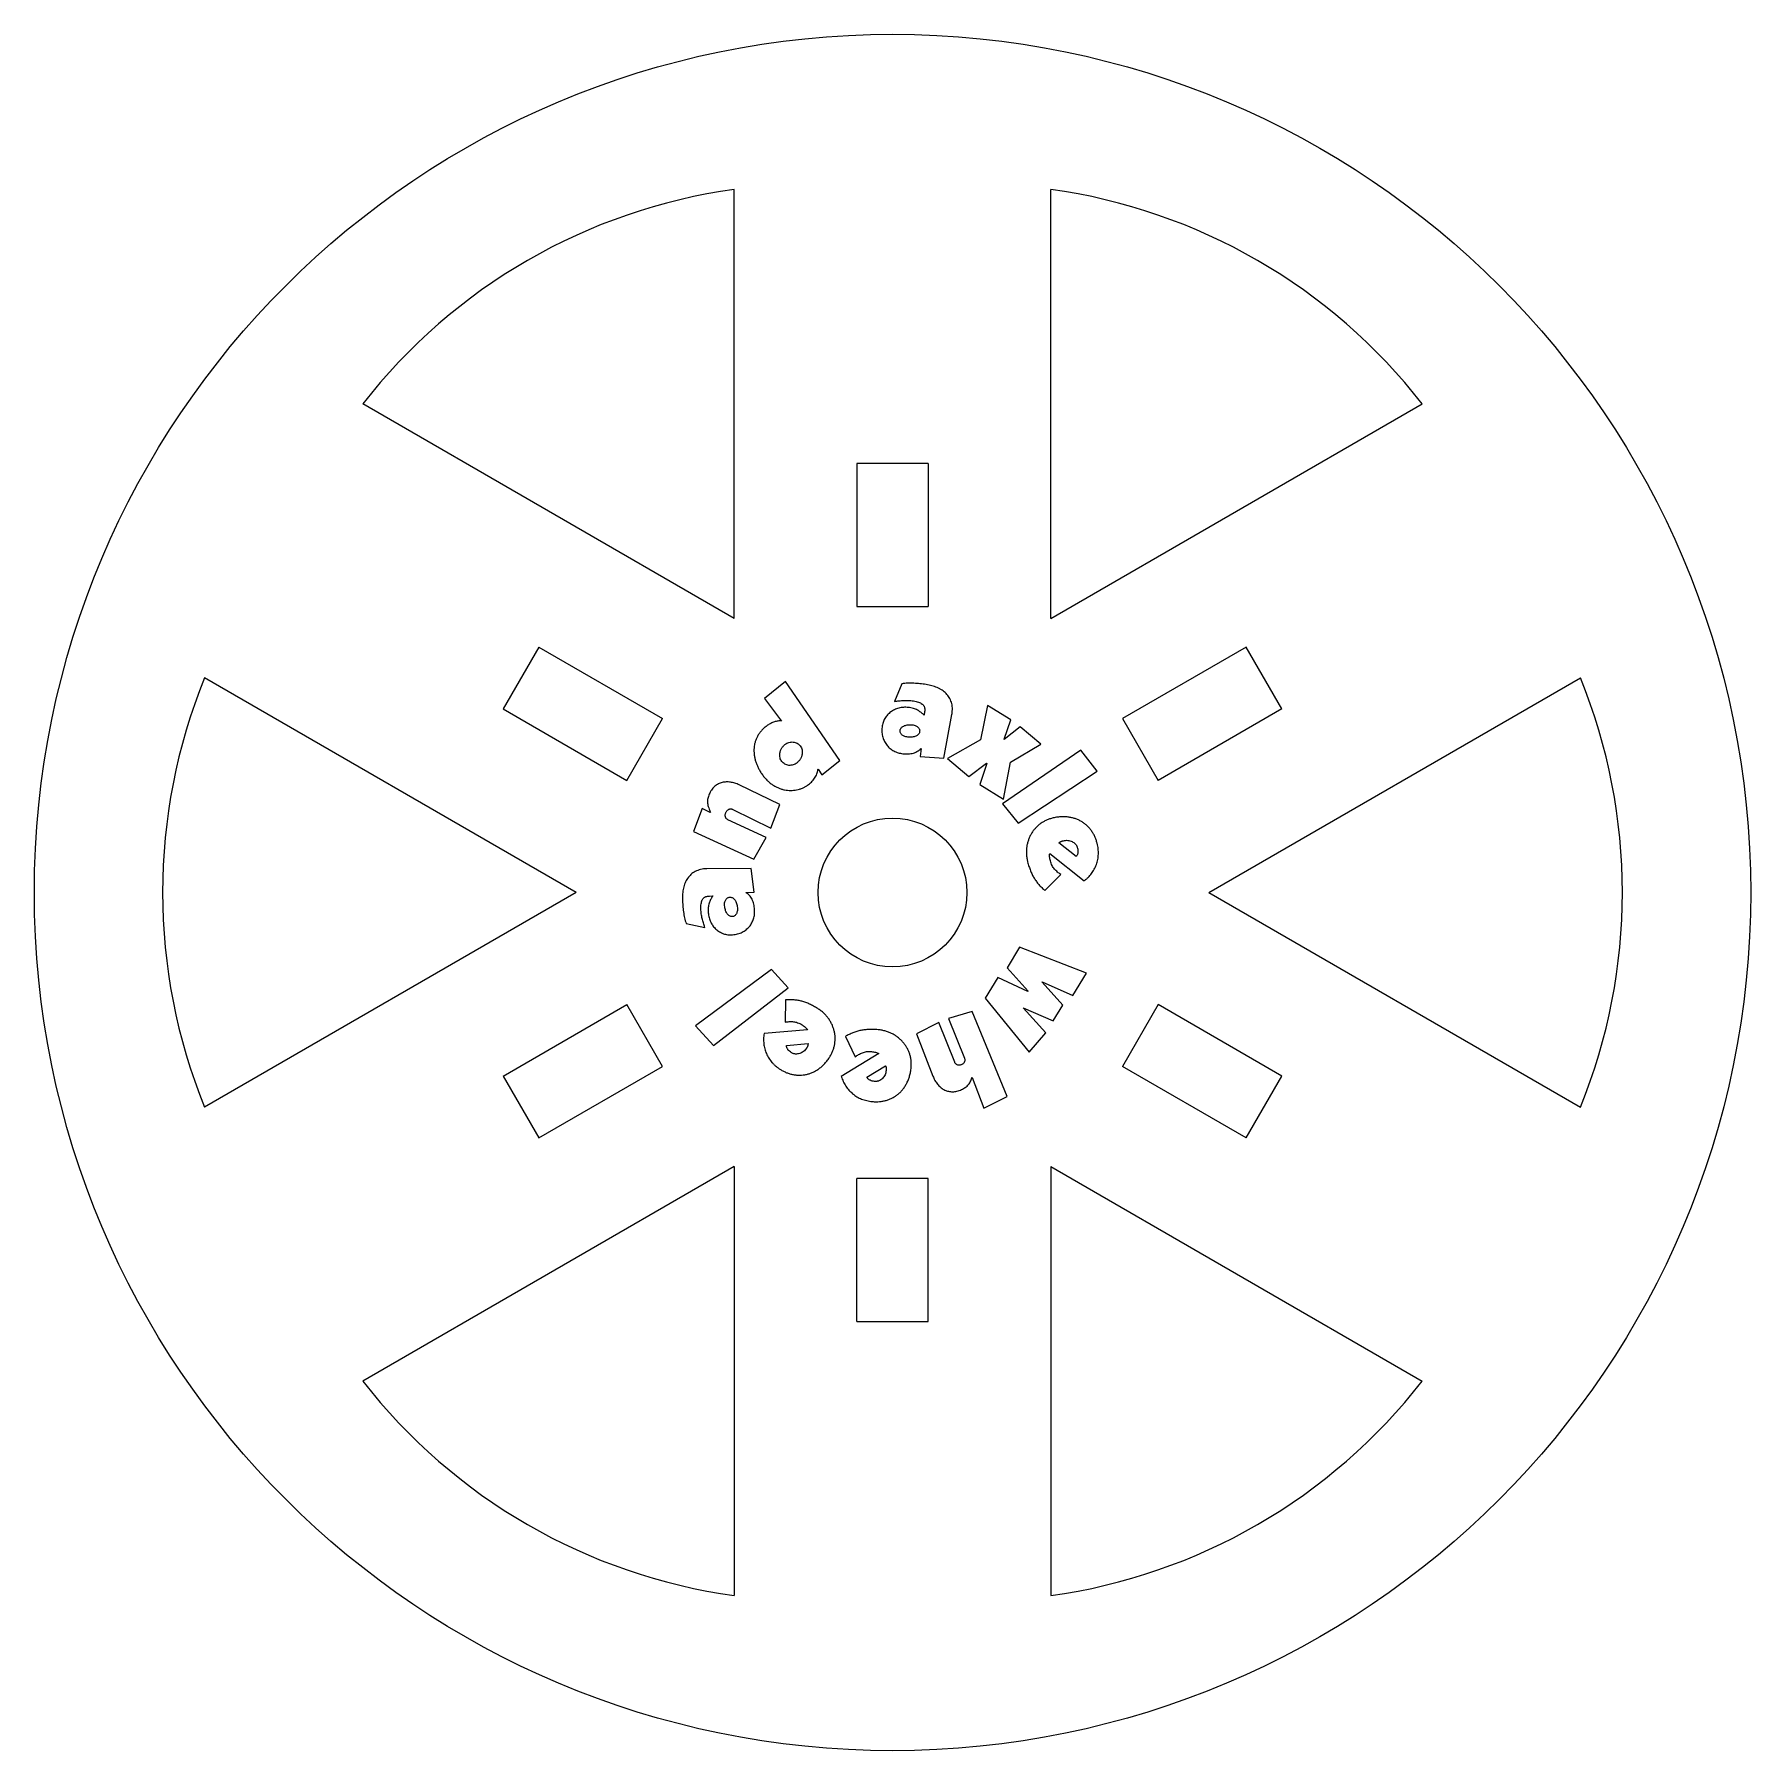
# Model space of a CAD drawing. Header units: inches. Extents: x 0.29 to 3.29, y 5.25 to 8.25.
import ezdxf

# ---------------------------------------------------------------- set-up
doc = ezdxf.new("R2010")
doc.units = ezdxf.units.IN
doc.header["$MEASUREMENT"] = 0

msp = doc.modelspace()

# ---------------------------------------------------------------- linework, layer by layer
at = {"color": 7, "linetype": 'Continuous', "lineweight": 15}
for p, q in [((1.5149, 7.2282), (1.5149, 7.9782)), ((2.0679, 7.2282), (2.0679, 7.9782)), ((1.5149, 7.2282), (0.8654, 7.6032)), ((2.0679, 7.2282), (2.7174, 7.6032)), ((1.8539, 7.4993), (1.7289, 7.4993)), ((1.7289, 7.4993), (1.7289, 7.2493)), ((1.8539, 7.4993), (1.8539, 7.2493)), ((1.7289, 7.2493), (1.8539, 7.2493)), ((1.1731, 7.1784), (1.1106, 7.0702)), ((1.1731, 7.1784), (1.3896, 7.0534)), ((2.4096, 7.1784), (2.1931, 7.0534)), ((2.4721, 7.0702), (2.4096, 7.1784)), ((1.2384, 6.7493), (0.5889, 7.1243)), ((1.6046, 7.1182), (1.5679, 7.0882)), ((1.6994, 6.9803), (1.6046, 7.1182)), ((1.8077, 7.1142), (1.7947, 7.0832)), ((2.3444, 6.7493), (2.9939, 7.1243)), ((1.5679, 7.0882), (1.5973, 7.049)), ((1.1106, 7.0702), (1.3271, 6.9452)), ((1.3271, 6.9452), (1.3896, 7.0534)), ((1.8474, 7.0654), (1.8465, 7.0593)), ((1.8809, 6.9842), (1.8952, 7.0606)), ((1.9575, 7.0762), (1.9449, 7.0159)), ((1.998, 7.0513), (1.9575, 7.0762)), ((1.9865, 7.0171), (1.998, 7.0513)), ((2.1931, 7.0534), (2.2556, 6.9452)), ((2.4721, 7.0702), (2.2556, 6.9452)), ((2.0146, 7.0391), (1.9868, 7.0169)), ((2.0506, 7.0083), (2.0146, 7.0391)), ((1.8417, 7.001), (1.8396, 6.9872)), ((1.8413, 7.0011), (1.8417, 7.001)), ((1.9449, 7.0159), (1.8877, 6.9835)), ((2.1203, 6.998), (1.9836, 6.9044)), ((1.9868, 7.0169), (1.9865, 7.0171)), ((1.9978, 6.9773), (2.0506, 7.0083)), ((2.1493, 6.9615), (2.1203, 6.998)), ((1.6608, 6.9645), (1.6612, 6.9648)), ((1.6612, 6.9648), (1.6679, 6.9551)), ((1.6679, 6.9551), (1.6994, 6.9803)), ((1.8396, 6.9872), (1.8809, 6.9842)), ((1.8877, 6.9835), (1.9246, 6.9523)), ((1.9246, 6.9523), (1.9559, 6.9752)), ((1.9563, 6.975), (1.9439, 6.9383)), ((1.9559, 6.9752), (1.9563, 6.975)), ((1.9855, 6.9122), (1.9978, 6.9773)), ((2.0108, 6.8706), (2.1493, 6.9615)), ((1.5947, 6.9031), (1.5235, 6.9373)), ((1.9439, 6.9383), (1.9855, 6.9122)), ((1.5789, 6.8617), (1.5947, 6.9031)), ((1.9836, 6.9044), (2.0108, 6.8706)), ((1.4588, 6.896), (1.4435, 6.8562)), ((1.4729, 6.8892), (1.4588, 6.896)), ((1.4733, 6.8899), (1.4729, 6.8892)), ((1.5705, 6.8452), (1.5037, 6.8764)), ((1.5122, 6.8945), (1.5789, 6.8617)), ((1.4435, 6.8562), (1.5489, 6.8073)), ((1.5489, 6.8073), (1.5705, 6.8452)), ((2.0662, 6.8176), (2.1262, 6.7695)), ((2.1124, 6.812), (2.0823, 6.8359)), ((1.5446, 6.791), (1.4671, 6.7908)), ((1.5494, 6.7499), (1.5446, 6.791)), ((2.0579, 6.7528), (2.0854, 6.7807)), ((1.2384, 6.7493), (0.5889, 6.3743)), ((1.4713, 6.7431), (1.4774, 6.7433)), ((1.5355, 6.7494), (1.5494, 6.7499)), ((1.5355, 6.749), (1.5355, 6.7494)), ((2.3444, 6.7493), (2.9939, 6.3743)), ((1.4307, 6.6951), (1.4636, 6.6882)), ((2.0135, 6.6535), (1.9919, 6.6177)), ((2.1302, 6.6083), (2.0135, 6.6535)), ((1.5798, 6.6148), (1.4473, 6.5163)), ((1.6088, 6.5828), (1.5798, 6.6148)), ((1.9755, 6.6006), (1.9534, 6.5646)), ((2.0282, 6.5765), (1.9755, 6.6006)), ((1.9919, 6.6177), (2.0284, 6.5769)), ((2.1064, 6.5692), (2.1302, 6.6083)), ((1.4784, 6.4817), (1.6088, 6.5828)), ((2.0284, 6.5769), (2.0282, 6.5765)), ((2.0529, 6.5926), (2.0532, 6.5929)), ((2.0889, 6.5523), (2.0529, 6.5926)), ((2.0532, 6.5929), (2.1064, 6.5692)), ((1.1106, 6.4284), (1.3271, 6.5534)), ((1.3896, 6.4452), (1.3271, 6.5534)), ((1.6046, 6.5617), (1.604, 6.5229)), ((1.9305, 6.5415), (1.8893, 6.5289)), ((1.9919, 6.3925), (1.9305, 6.5415)), ((1.9534, 6.5646), (2.0302, 6.4702)), ((2.0196, 6.5476), (2.0198, 6.5479)), ((2.0592, 6.504), (2.0196, 6.5476)), ((2.0198, 6.5479), (2.0721, 6.5249)), ((2.0721, 6.5249), (2.0889, 6.5523)), ((2.2556, 6.5534), (2.1931, 6.4452)), ((2.4721, 6.4284), (2.2556, 6.5534)), ((1.4473, 6.5163), (1.4784, 6.4817)), ((1.8723, 6.5218), (1.8336, 6.5023)), ((1.9001, 6.4526), (1.8723, 6.5218)), ((1.8893, 6.5289), (1.917, 6.4598)), ((1.643, 6.5094), (1.5669, 6.503)), ((1.6059, 6.4819), (1.6439, 6.4852)), ((1.709, 6.4976), (1.7261, 6.4623)), ((1.8336, 6.5023), (1.862, 6.4285)), ((2.0302, 6.4702), (2.0592, 6.504)), ((1.7674, 6.468), (1.7018, 6.4276)), ((1.1106, 6.4284), (1.1731, 6.3202)), ((1.1731, 6.3202), (1.3896, 6.4452)), ((1.7466, 6.4263), (1.7792, 6.4466)), ((1.9303, 6.4257), (1.9307, 6.4259)), ((1.9307, 6.4259), (1.9508, 6.3721)), ((2.4096, 6.3202), (2.1931, 6.4452)), ((2.4096, 6.3202), (2.4721, 6.4284)), ((1.9508, 6.3721), (1.9919, 6.3925)), ((1.5149, 6.2704), (0.8654, 5.8954)), ((1.5149, 6.2704), (1.5149, 5.5204)), ((2.0679, 6.2704), (2.7174, 5.8954)), ((2.0679, 6.2704), (2.0679, 5.5204)), ((1.7289, 5.9993), (1.7289, 6.2493)), ((1.8539, 6.2493), (1.7289, 6.2493)), ((1.8539, 5.9993), (1.8539, 6.2493)), ((1.7289, 5.9993), (1.8539, 5.9993))]:
    msp.add_line(p, q, dxfattribs=at)
for radius in [1.5, 0.13]:
    msp.add_circle((1.7914, 6.7493), radius, dxfattribs=at)
for centre, start, end in [((1.6515, 6.9916), 97.8829, 142.1171), ((1.9313, 6.9916), 37.8829, 82.1171), ((1.5116, 6.7493), 157.8829, 202.1171), ((2.0712, 6.7493), 337.8829, 22.1171), ((1.6515, 6.507), 217.8829, 262.1171), ((1.9313, 6.507), 277.8829, 322.1171)]:
    msp.add_arc(centre, 0.996, start, end, dxfattribs=at)
for points, knots in [([(1.8503, 7.1128), (1.8466, 7.1133), (1.8395, 7.1143), (1.8304, 7.115), (1.8233, 7.1152), (1.818, 7.1151), (1.8128, 7.1148), (1.8094, 7.1144), (1.8077, 7.1142)], [0, 0, 0, 0, 0.256753, 0.510003, 0.634223, 0.757708, 0.879343, 1, 1, 1, 1]), ([(1.8952, 7.0606), (1.8955, 7.0625), (1.896, 7.0663), (1.8961, 7.0718), (1.8956, 7.077), (1.8944, 7.0817), (1.8927, 7.0861), (1.8906, 7.0901), (1.888, 7.0938), (1.885, 7.0972), (1.8817, 7.1002), (1.8779, 7.1029), (1.8738, 7.1054), (1.8694, 7.1074), (1.8648, 7.1091), (1.86, 7.1107), (1.8552, 7.1119), (1.8519, 7.1125), (1.8503, 7.1128)], [0, 0, 0, 0, 0.075661, 0.145807, 0.211372, 0.27307, 0.33249, 0.390495, 0.448017, 0.505224, 0.563191, 0.622115, 0.682453, 0.744865, 0.808585, 0.87189, 0.935978, 1, 1, 1, 1]), ([(1.7947, 7.0832), (1.7975, 7.0836), (1.8029, 7.0843), (1.8097, 7.0849), (1.8151, 7.0852), (1.8193, 7.0851), (1.8236, 7.0848), (1.8265, 7.0844), (1.8279, 7.0842)], [0, 0, 0, 0, 0.247934, 0.49049, 0.612263, 0.737485, 0.866616, 1, 1, 1, 1]), ([(1.8279, 7.0842), (1.8295, 7.0839), (1.8324, 7.0834), (1.8365, 7.0822), (1.8401, 7.0807), (1.8428, 7.0791), (1.8446, 7.0777), (1.8457, 7.0764), (1.8465, 7.0749), (1.8472, 7.0733), (1.8476, 7.0716), (1.8478, 7.0696), (1.8478, 7.0675), (1.8476, 7.0661), (1.8474, 7.0654)], [0, 0, 0, 0, 0.150199, 0.286993, 0.412136, 0.526371, 0.580997, 0.63356, 0.686848, 0.741018, 0.798637, 0.860758, 0.92728, 1, 1, 1, 1]), ([(1.8213, 7.0724), (1.8198, 7.0726), (1.8169, 7.073), (1.8126, 7.073), (1.8084, 7.0728), (1.8043, 7.0721), (1.8004, 7.071), (1.7966, 7.0697), (1.7931, 7.068), (1.7898, 7.066), (1.7868, 7.0637), (1.7839, 7.0612), (1.7814, 7.0583), (1.779, 7.0552), (1.777, 7.0518), (1.7755, 7.0482), (1.7742, 7.0444), (1.7737, 7.0417), (1.7734, 7.0404)], [0, 0, 0, 0, 0.069301, 0.136321, 0.202103, 0.266754, 0.32986, 0.391688, 0.452246, 0.512556, 0.571983, 0.6312, 0.69076, 0.751205, 0.811912, 0.873143, 0.935835, 1, 1, 1, 1]), ([(1.8465, 7.0593), (1.8458, 7.06), (1.8444, 7.0614), (1.842, 7.0634), (1.8394, 7.0653), (1.8366, 7.0673), (1.8334, 7.069), (1.8297, 7.0705), (1.8257, 7.0716), (1.8228, 7.0721), (1.8213, 7.0724)], [0, 0, 0, 0, 0.101377, 0.207455, 0.320101, 0.438255, 0.563793, 0.697479, 0.843349, 1, 1, 1, 1]), ([(1.5731, 7.0415), (1.5713, 7.0401), (1.5678, 7.0376), (1.5632, 7.0332), (1.5593, 7.0286), (1.556, 7.0236), (1.5534, 7.0184), (1.5514, 7.0131), (1.55, 7.0077), (1.5492, 7.0021), (1.5491, 6.9964), (1.5495, 6.9906), (1.5504, 6.9848), (1.5519, 6.979), (1.5539, 6.9732), (1.5564, 6.9676), (1.5594, 6.962), (1.5618, 6.9584), (1.563, 6.9566)], [0, 0, 0, 0, 0.068949, 0.134498, 0.197621, 0.259391, 0.319621, 0.37837, 0.43703, 0.495655, 0.554682, 0.614433, 0.675118, 0.737899, 0.801982, 0.866559, 0.932481, 1, 1, 1, 1]), ([(1.5973, 7.049), (1.5963, 7.0491), (1.5942, 7.0493), (1.5911, 7.0491), (1.5879, 7.0485), (1.5848, 7.0476), (1.5818, 7.0463), (1.5788, 7.0449), (1.5759, 7.0433), (1.574, 7.0421), (1.5731, 7.0415)], [0, 0, 0, 0, 0.120074, 0.240207, 0.362093, 0.487148, 0.614842, 0.741056, 0.87042, 1, 1, 1, 1]), ([(1.7734, 7.0404), (1.7732, 7.0388), (1.7728, 7.0358), (1.7728, 7.0312), (1.7731, 7.0268), (1.7739, 7.0226), (1.7751, 7.0186), (1.7766, 7.0148), (1.7784, 7.0113), (1.7806, 7.008), (1.783, 7.005), (1.7858, 7.0022), (1.7888, 6.9997), (1.7921, 6.9976), (1.7956, 6.9957), (1.7993, 6.9942), (1.8031, 6.993), (1.8058, 6.9925), (1.8071, 6.9922)], [0, 0, 0, 0, 0.071855, 0.140995, 0.207638, 0.272951, 0.336573, 0.398413, 0.458837, 0.51862, 0.578041, 0.63683, 0.695901, 0.756181, 0.816623, 0.877207, 0.938234, 1, 1, 1, 1]), ([(1.8046, 7.0317), (1.8046, 7.0325), (1.8048, 7.034), (1.8058, 7.0362), (1.8075, 7.0381), (1.8097, 7.0397), (1.8124, 7.041), (1.8153, 7.0419), (1.8185, 7.0425), (1.8207, 7.0425), (1.8218, 7.0426)], [0, 0, 0, 0, 0.10302, 0.205325, 0.313152, 0.436102, 0.569122, 0.705406, 0.847767, 1, 1, 1, 1]), ([(1.822, 7.0207), (1.8207, 7.0208), (1.8182, 7.0208), (1.8148, 7.0214), (1.8118, 7.0223), (1.8092, 7.0237), (1.8072, 7.0253), (1.8057, 7.0273), (1.8048, 7.0294), (1.8046, 7.031), (1.8046, 7.0317)], [0, 0, 0, 0, 0.168852, 0.319025, 0.456491, 0.581891, 0.696187, 0.80077, 0.899079, 1, 1, 1, 1]), ([(1.8218, 7.0426), (1.8232, 7.0426), (1.8257, 7.0425), (1.8293, 7.0419), (1.8323, 7.0409), (1.8347, 7.0393), (1.8365, 7.0376), (1.8379, 7.0357), (1.8387, 7.0338), (1.8388, 7.0324), (1.8389, 7.0318)], [0, 0, 0, 0, 0.182972, 0.34304, 0.48258, 0.607138, 0.719552, 0.82026, 0.911765, 1, 1, 1, 1]), ([(1.8389, 7.0318), (1.8388, 7.031), (1.8387, 7.0295), (1.8379, 7.0274), (1.8365, 7.0255), (1.8345, 7.0238), (1.832, 7.0224), (1.829, 7.0214), (1.8257, 7.0208), (1.8232, 7.0207), (1.822, 7.0207)], [0, 0, 0, 0, 0.098226, 0.196007, 0.298951, 0.414903, 0.541435, 0.677899, 0.829577, 1, 1, 1, 1]), ([(1.6018, 6.9745), (1.6009, 6.9753), (1.599, 6.9768), (1.5968, 6.9797), (1.5952, 6.9831), (1.5942, 6.9868), (1.5941, 6.9907), (1.5946, 6.9941), (1.5953, 6.9968), (1.5962, 6.9988), (1.5972, 7.0009), (1.5981, 7.0022), (1.5986, 7.0029)], [0, 0, 0, 0, 0.111192, 0.22715, 0.345323, 0.462618, 0.585013, 0.713093, 0.780812, 0.85069, 0.923352, 1, 1, 1, 1]), ([(1.5986, 7.0029), (1.5991, 7.0035), (1.6, 7.0047), (1.6016, 7.0064), (1.6032, 7.0079), (1.6055, 7.0095), (1.6085, 7.011), (1.6122, 7.0121), (1.616, 7.0125), (1.6197, 7.0121), (1.6232, 7.0111), (1.6252, 7.0099), (1.6262, 7.0093)], [0, 0, 0, 0, 0.0754477, 0.1476885, 0.2173217, 0.2844657, 0.4138322, 0.5370644, 0.6568063, 0.7737277, 0.8891722, 1, 1, 1, 1]), ([(1.6262, 7.0093), (1.6272, 7.0085), (1.6291, 7.007), (1.6313, 7.004), (1.6329, 7.0007), (1.6337, 6.997), (1.6339, 6.9931), (1.6333, 6.9898), (1.6326, 6.9871), (1.6318, 6.9852), (1.6307, 6.9831), (1.6299, 6.9819), (1.6294, 6.9812)], [0, 0, 0, 0, 0.116884, 0.233311, 0.349177, 0.468215, 0.590761, 0.718383, 0.78489, 0.853291, 0.924496, 1, 1, 1, 1]), ([(1.8071, 6.9922), (1.8087, 6.992), (1.8119, 6.9916), (1.8166, 6.9915), (1.8212, 6.9917), (1.8257, 6.9924), (1.8301, 6.9935), (1.8341, 6.9954), (1.838, 6.9979), (1.8402, 7), (1.8413, 7.0011)], [0, 0, 0, 0, 0.132165, 0.260284, 0.385328, 0.509021, 0.630163, 0.751272, 0.872788, 1, 1, 1, 1]), ([(1.6294, 6.9812), (1.6289, 6.9806), (1.628, 6.9793), (1.6264, 6.9776), (1.6247, 6.9761), (1.6225, 6.9744), (1.6195, 6.9728), (1.6158, 6.9717), (1.612, 6.9714), (1.6084, 6.9716), (1.6049, 6.9727), (1.6028, 6.9739), (1.6018, 6.9745)], [0, 0, 0, 0, 0.07756, 0.150627, 0.221104, 0.288883, 0.417, 0.539648, 0.657533, 0.772447, 0.885294, 1, 1, 1, 1]), ([(1.6428, 6.9367), (1.644, 6.9376), (1.6463, 6.9393), (1.6496, 6.9422), (1.6525, 6.9454), (1.6553, 6.9489), (1.6576, 6.9526), (1.6594, 6.9564), (1.6605, 6.9604), (1.6607, 6.9631), (1.6608, 6.9645)], [0, 0, 0, 0, 0.126035, 0.253494, 0.3809, 0.510952, 0.638951, 0.762172, 0.880606, 1, 1, 1, 1]), ([(1.5235, 6.9373), (1.5223, 6.9379), (1.5197, 6.9391), (1.5159, 6.9404), (1.512, 6.9414), (1.5082, 6.9421), (1.5044, 6.9425), (1.5007, 6.9426), (1.4971, 6.9422), (1.4936, 6.9416), (1.4902, 6.9406), (1.487, 6.9392), (1.4839, 6.9375), (1.481, 6.9354), (1.4784, 6.9328), (1.4759, 6.93), (1.4737, 6.9267), (1.4724, 6.9243), (1.4718, 6.923)], [0, 0, 0, 0, 0.069639, 0.13683, 0.202753, 0.267126, 0.329758, 0.391085, 0.450692, 0.510063, 0.568426, 0.626016, 0.684251, 0.743225, 0.803623, 0.865563, 0.931285, 1, 1, 1, 1]), ([(1.563, 6.9566), (1.5644, 6.9547), (1.5671, 6.9509), (1.5717, 6.9459), (1.5764, 6.9414), (1.5815, 6.9376), (1.5867, 6.9345), (1.5919, 6.9319), (1.5972, 6.93), (1.6026, 6.9286), (1.6079, 6.9278), (1.6133, 6.9275), (1.6186, 6.9278), (1.6238, 6.9286), (1.6289, 6.9299), (1.6338, 6.9316), (1.6385, 6.9339), (1.6414, 6.9358), (1.6428, 6.9367)], [0, 0, 0, 0, 0.077655, 0.151472, 0.222274, 0.290504, 0.356539, 0.419763, 0.481338, 0.5413, 0.600365, 0.658211, 0.715719, 0.773507, 0.830808, 0.887474, 0.943481, 1, 1, 1, 1]), ([(1.4718, 6.923), (1.4712, 6.9218), (1.4701, 6.9193), (1.469, 6.9155), (1.4682, 6.9116), (1.468, 6.9077), (1.4682, 6.9035), (1.4693, 6.8992), (1.4709, 6.8946), (1.4725, 6.8915), (1.4733, 6.8899)], [0, 0, 0, 0, 0.118882, 0.23396, 0.346403, 0.458768, 0.575461, 0.702715, 0.843455, 1, 1, 1, 1]), ([(1.5037, 6.8764), (1.5032, 6.8767), (1.5021, 6.8773), (1.5008, 6.8786), (1.4998, 6.8802), (1.4992, 6.882), (1.499, 6.8839), (1.4991, 6.8858), (1.4995, 6.8876), (1.5, 6.8888), (1.5002, 6.8894)], [0, 0, 0, 0, 0.129602, 0.249901, 0.369008, 0.495399, 0.624729, 0.7495, 0.872883, 1, 1, 1, 1]), ([(1.5002, 6.8894), (1.5006, 6.89), (1.5012, 6.8911), (1.5024, 6.8926), (1.5038, 6.8938), (1.5055, 6.8947), (1.5072, 6.8953), (1.5089, 6.8955), (1.5107, 6.8953), (1.5117, 6.8948), (1.5122, 6.8945)], [0, 0, 0, 0, 0.136267, 0.265763, 0.393711, 0.521675, 0.646025, 0.764209, 0.879169, 1, 1, 1, 1]), ([(2.0705, 6.8792), (2.0685, 6.8786), (2.0646, 6.8775), (2.0591, 6.8751), (2.0539, 6.8723), (2.049, 6.8689), (2.0445, 6.8651), (2.0404, 6.8609), (2.0367, 6.8563), (2.0336, 6.8514), (2.0309, 6.8461), (2.0287, 6.8406), (2.027, 6.8347), (2.0258, 6.8287), (2.0253, 6.8224), (2.0254, 6.8159), (2.0261, 6.8093), (2.0271, 6.8049), (2.0276, 6.8027)], [0, 0, 0, 0, 0.062217, 0.123555, 0.184406, 0.24528, 0.305792, 0.365677, 0.425311, 0.485257, 0.545666, 0.606316, 0.668272, 0.731612, 0.796218, 0.86209, 0.929935, 1, 1, 1, 1]), ([(2.1491, 6.8354), (2.1485, 6.8374), (2.1474, 6.8414), (2.145, 6.8471), (2.1423, 6.8525), (2.1389, 6.8575), (2.1353, 6.8622), (2.1311, 6.8664), (2.1266, 6.8701), (2.1216, 6.8734), (2.1163, 6.8762), (2.1106, 6.8785), (2.1046, 6.8801), (2.0983, 6.8813), (2.0917, 6.8819), (2.0848, 6.8817), (2.0777, 6.8808), (2.0729, 6.8797), (2.0705, 6.8792)], [0, 0, 0, 0, 0.062338, 0.123201, 0.1831, 0.242728, 0.301666, 0.359815, 0.418026, 0.476511, 0.535889, 0.595988, 0.65763, 0.721226, 0.786956, 0.854814, 0.92552, 1, 1, 1, 1]), ([(2.0901, 6.8398), (2.0913, 6.8401), (2.0938, 6.8406), (2.0977, 6.8405), (2.1016, 6.8398), (2.1052, 6.8384), (2.1085, 6.8366), (2.1108, 6.8343), (2.1124, 6.8324), (2.1134, 6.8307), (2.1142, 6.8289), (2.1145, 6.8277), (2.1147, 6.827)], [0, 0, 0, 0, 0.125087, 0.25127, 0.377643, 0.501979, 0.625036, 0.747688, 0.809358, 0.871133, 0.934501, 1, 1, 1, 1]), ([(2.0674, 6.8048), (2.0671, 6.8058), (2.0666, 6.808), (2.066, 6.8114), (2.0657, 6.8147), (2.0661, 6.8167), (2.0662, 6.8176)], [0, 0, 0, 0, 0.249611, 0.522041, 0.784295, 1, 1, 1, 1]), ([(2.0823, 6.8359), (2.0828, 6.8363), (2.0837, 6.8371), (2.0849, 6.8379), (2.086, 6.8385), (2.0871, 6.839), (2.0885, 6.8394), (2.0895, 6.8397), (2.0901, 6.8398)], [0, 0, 0, 0, 0.205213, 0.395472, 0.503323, 0.638881, 0.80316, 1, 1, 1, 1]), ([(2.1147, 6.827), (2.115, 6.8257), (2.1155, 6.8231), (2.1155, 6.8199), (2.1152, 6.8174), (2.1145, 6.8156), (2.1136, 6.8138), (2.1128, 6.8126), (2.1124, 6.812)], [0, 0, 0, 0, 0.2592298, 0.495744, 0.6117753, 0.7328735, 0.8604747, 1, 1, 1, 1]), ([(2.1262, 6.7695), (2.1275, 6.7705), (2.1299, 6.7724), (2.1333, 6.7756), (2.1364, 6.7789), (2.1392, 6.7824), (2.1418, 6.7861), (2.1441, 6.7899), (2.146, 6.794), (2.1478, 6.7982), (2.1492, 6.8025), (2.1503, 6.807), (2.151, 6.8115), (2.1513, 6.8161), (2.1514, 6.8208), (2.1509, 6.8256), (2.1503, 6.8305), (2.1495, 6.8337), (2.1491, 6.8354)], [0, 0, 0, 0, 0.063398, 0.125362, 0.186761, 0.247346, 0.307698, 0.368125, 0.428758, 0.490255, 0.552101, 0.613794, 0.675337, 0.737911, 0.801101, 0.865699, 0.931591, 1, 1, 1, 1]), ([(1.4671, 6.7908), (1.4651, 6.7907), (1.4613, 6.7906), (1.4559, 6.7896), (1.451, 6.7882), (1.4465, 6.7861), (1.4426, 6.7837), (1.439, 6.7808), (1.4359, 6.7776), (1.4331, 6.7741), (1.4308, 6.7702), (1.4288, 6.766), (1.4272, 6.7616), (1.426, 6.7569), (1.4251, 6.752), (1.4245, 6.7471), (1.4243, 6.7421), (1.4243, 6.7388), (1.4243, 6.7371)], [0, 0, 0, 0, 0.075784, 0.145964, 0.211502, 0.273416, 0.333011, 0.390893, 0.448418, 0.505829, 0.563655, 0.622654, 0.682899, 0.745317, 0.808625, 0.872184, 0.935758, 1, 1, 1, 1]), ([(2.0276, 6.8027), (2.0284, 6.8), (2.0298, 6.7949), (2.0325, 6.7875), (2.0354, 6.7807), (2.0389, 6.7744), (2.0427, 6.7685), (2.0473, 6.763), (2.0523, 6.7577), (2.056, 6.7544), (2.0579, 6.7528)], [0, 0, 0, 0, 0.13895, 0.270886, 0.39515, 0.513782, 0.630567, 0.749951, 0.872622, 1, 1, 1, 1]), ([(2.0854, 6.7807), (2.0844, 6.7814), (2.0825, 6.7828), (2.0797, 6.7851), (2.0771, 6.7875), (2.0745, 6.7902), (2.0722, 6.7931), (2.0703, 6.7966), (2.0685, 6.8005), (2.0678, 6.8033), (2.0674, 6.8048)], [0, 0, 0, 0, 0.116394, 0.2325214, 0.3489153, 0.4672835, 0.587912, 0.7162757, 0.8524174, 1, 1, 1, 1]), ([(1.4243, 6.7371), (1.4245, 6.7335), (1.4248, 6.7263), (1.4258, 6.7173), (1.4269, 6.7102), (1.4279, 6.7051), (1.4292, 6.7), (1.4302, 6.6968), (1.4307, 6.6951)], [0, 0, 0, 0, 0.256797, 0.509771, 0.634391, 0.757708, 0.879544, 1, 1, 1, 1]), ([(1.4564, 6.7205), (1.4564, 6.7221), (1.4564, 6.7251), (1.4568, 6.7293), (1.4576, 6.7332), (1.4586, 6.736), (1.4597, 6.7381), (1.4608, 6.7394), (1.462, 6.7405), (1.4635, 6.7414), (1.4652, 6.7421), (1.467, 6.7426), (1.4691, 6.743), (1.4705, 6.7431), (1.4713, 6.7431)], [0, 0, 0, 0, 0.150465, 0.287382, 0.41122, 0.526015, 0.580584, 0.633379, 0.685968, 0.741181, 0.798323, 0.860715, 0.927405, 1, 1, 1, 1]), ([(1.4636, 6.6882), (1.4627, 6.6908), (1.461, 6.696), (1.459, 6.7025), (1.4578, 6.7078), (1.4571, 6.7119), (1.4566, 6.7162), (1.4565, 6.7191), (1.4564, 6.7205)], [0, 0, 0, 0, 0.248892, 0.491501, 0.612952, 0.738398, 0.867249, 1, 1, 1, 1]), ([(1.4774, 6.7433), (1.4769, 6.7425), (1.4757, 6.7409), (1.4742, 6.7382), (1.4728, 6.7353), (1.4714, 6.7321), (1.4703, 6.7287), (1.4696, 6.7248), (1.4692, 6.7206), (1.4692, 6.7177), (1.4692, 6.7162)], [0, 0, 0, 0, 0.101312, 0.207456, 0.3208, 0.43896, 0.563894, 0.697714, 0.843006, 1, 1, 1, 1]), ([(1.4984, 6.7222), (1.4982, 6.7236), (1.4977, 6.7261), (1.4976, 6.7297), (1.4981, 6.7329), (1.4992, 6.7355), (1.5006, 6.7376), (1.5021, 6.7392), (1.5039, 6.7404), (1.5052, 6.7408), (1.5058, 6.741)], [0, 0, 0, 0, 0.183827, 0.34334, 0.483399, 0.608035, 0.721203, 0.82084, 0.912998, 1, 1, 1, 1]), ([(1.5122, 6.7073), (1.5114, 6.7072), (1.5099, 6.7071), (1.5076, 6.7078), (1.5054, 6.709), (1.5035, 6.7109), (1.5017, 6.7132), (1.5002, 6.716), (1.4991, 6.719), (1.4986, 6.7211), (1.4984, 6.7222)], [0, 0, 0, 0, 0.102064, 0.204917, 0.313556, 0.436387, 0.568641, 0.705591, 0.847342, 1, 1, 1, 1]), ([(1.5058, 6.741), (1.5065, 6.7411), (1.508, 6.7413), (1.5102, 6.7408), (1.5124, 6.7398), (1.5144, 6.7381), (1.5163, 6.736), (1.5178, 6.7333), (1.519, 6.73), (1.5195, 6.7277), (1.5198, 6.7264)], [0, 0, 0, 0, 0.099241, 0.195987, 0.29982, 0.415388, 0.541578, 0.678022, 0.829161, 1, 1, 1, 1]), ([(1.5198, 6.7264), (1.52, 6.7252), (1.5203, 6.7228), (1.5204, 6.7193), (1.52, 6.7161), (1.5192, 6.7134), (1.5179, 6.7111), (1.5163, 6.7093), (1.5144, 6.7079), (1.5129, 6.7075), (1.5122, 6.7073)], [0, 0, 0, 0, 0.167923, 0.320102, 0.456572, 0.58202, 0.696085, 0.799225, 0.898421, 1, 1, 1, 1]), ([(1.5504, 6.7171), (1.5503, 6.7187), (1.5502, 6.7219), (1.5494, 6.7266), (1.5483, 6.7311), (1.5469, 6.7354), (1.5449, 6.7394), (1.5424, 6.7431), (1.5392, 6.7464), (1.5367, 6.7481), (1.5355, 6.749)], [0, 0, 0, 0, 0.13191, 0.260272, 0.3858, 0.509642, 0.630973, 0.75103, 0.873232, 1, 1, 1, 1]), ([(1.4692, 6.7162), (1.4693, 6.7147), (1.4695, 6.7118), (1.4702, 6.7076), (1.4712, 6.7035), (1.4727, 6.6996), (1.4744, 6.6959), (1.4764, 6.6925), (1.4787, 6.6894), (1.4813, 6.6865), (1.4841, 6.6839), (1.4872, 6.6816), (1.4905, 6.6797), (1.4939, 6.6779), (1.4976, 6.6767), (1.5014, 6.6757), (1.5054, 6.6752), (1.5081, 6.6752), (1.5095, 6.6752)], [0, 0, 0, 0, 0.0691658, 0.1362921, 0.2022005, 0.2667885, 0.3303598, 0.3918107, 0.4524629, 0.5124757, 0.5721106, 0.6316447, 0.6910311, 0.751281, 0.8121923, 0.8731617, 0.9356363, 1, 1, 1, 1]), ([(1.5095, 6.6752), (1.5111, 6.6753), (1.5141, 6.6755), (1.5186, 6.6763), (1.5228, 6.6774), (1.5268, 6.679), (1.5305, 6.6809), (1.5339, 6.683), (1.537, 6.6855), (1.5399, 6.6882), (1.5424, 6.6912), (1.5446, 6.6944), (1.5464, 6.6978), (1.548, 6.7015), (1.5492, 6.7052), (1.55, 6.7091), (1.5504, 6.7131), (1.5504, 6.7158), (1.5504, 6.7171)], [0, 0, 0, 0, 0.0717963, 0.1412215, 0.2075077, 0.2726347, 0.3362645, 0.3979829, 0.4586275, 0.5182341, 0.577701, 0.637021, 0.6962181, 0.7563083, 0.8170713, 0.8773253, 0.9383715, 1, 1, 1, 1]), ([(1.6606, 6.5465), (1.6582, 6.5479), (1.6537, 6.5507), (1.6467, 6.5542), (1.6399, 6.557), (1.6332, 6.5592), (1.6263, 6.5607), (1.6193, 6.5617), (1.6121, 6.562), (1.6071, 6.5618), (1.6046, 6.5617)], [0, 0, 0, 0, 0.139241, 0.270743, 0.395611, 0.513675, 0.630419, 0.749427, 0.872511, 1, 1, 1, 1]), ([(1.6819, 6.4622), (1.683, 6.4639), (1.685, 6.4673), (1.6874, 6.4728), (1.6892, 6.4784), (1.6904, 6.4842), (1.691, 6.4901), (1.6912, 6.4959), (1.6906, 6.5017), (1.6895, 6.5074), (1.6879, 6.513), (1.6857, 6.5185), (1.6829, 6.5238), (1.6796, 6.529), (1.6757, 6.5339), (1.6712, 6.5385), (1.6662, 6.5428), (1.6625, 6.5452), (1.6606, 6.5465)], [0, 0, 0, 0, 0.06259, 0.12367, 0.184407, 0.245347, 0.305935, 0.365884, 0.425469, 0.485211, 0.545703, 0.606355, 0.668458, 0.731743, 0.796414, 0.86216, 0.930098, 1, 1, 1, 1]), ([(1.604, 6.5229), (1.6063, 6.5232), (1.611, 6.5237), (1.6171, 6.5236), (1.622, 6.523), (1.6257, 6.5218), (1.6296, 6.5201), (1.6321, 6.5186), (1.6334, 6.5179)], [0, 0, 0, 0, 0.23112, 0.465966, 0.587679, 0.715366, 0.852701, 1, 1, 1, 1]), ([(1.6334, 6.5179), (1.6343, 6.5173), (1.6361, 6.516), (1.6388, 6.514), (1.6413, 6.5119), (1.6425, 6.5102), (1.643, 6.5094)], [0, 0, 0, 0, 0.249207, 0.522429, 0.783618, 1, 1, 1, 1]), ([(1.5669, 6.503), (1.5667, 6.5015), (1.5663, 6.4984), (1.566, 6.4939), (1.566, 6.4894), (1.5664, 6.4849), (1.567, 6.4805), (1.5681, 6.4761), (1.5694, 6.4718), (1.571, 6.4676), (1.5729, 6.4635), (1.5752, 6.4596), (1.5778, 6.4558), (1.5807, 6.4523), (1.5839, 6.4489), (1.5874, 6.4457), (1.5913, 6.4427), (1.594, 6.4409), (1.5954, 6.44)], [0, 0, 0, 0, 0.063363, 0.125537, 0.186779, 0.247404, 0.307685, 0.368471, 0.429133, 0.490859, 0.552851, 0.614216, 0.675903, 0.738068, 0.801042, 0.865514, 0.931838, 1, 1, 1, 1]), ([(1.6145, 6.4695), (1.6134, 6.4702), (1.6112, 6.4717), (1.609, 6.474), (1.6076, 6.4761), (1.6068, 6.4778), (1.6063, 6.4798), (1.606, 6.4812), (1.6059, 6.4819)], [0, 0, 0, 0, 0.260992, 0.497784, 0.612665, 0.735375, 0.861632, 1, 1, 1, 1]), ([(1.6439, 6.4852), (1.6438, 6.4846), (1.6437, 6.4834), (1.6434, 6.482), (1.6431, 6.4808), (1.6425, 6.4797), (1.6419, 6.4785), (1.6413, 6.4776), (1.641, 6.4771)], [0, 0, 0, 0, 0.20589, 0.4000083, 0.5032899, 0.6387066, 0.8045749, 1, 1, 1, 1]), ([(1.7663, 6.5094), (1.7635, 6.5096), (1.7582, 6.51), (1.7503, 6.5099), (1.7429, 6.5094), (1.7358, 6.5083), (1.729, 6.5065), (1.7222, 6.5042), (1.7155, 6.5012), (1.7112, 6.4988), (1.709, 6.4976)], [0, 0, 0, 0, 0.139112, 0.270502, 0.395282, 0.513757, 0.630239, 0.749859, 0.872855, 1, 1, 1, 1]), ([(1.824, 6.4433), (1.8241, 6.4453), (1.8244, 6.4493), (1.824, 6.4553), (1.8231, 6.4612), (1.8215, 6.467), (1.8194, 6.4725), (1.8168, 6.4778), (1.8137, 6.4827), (1.8101, 6.4874), (1.8061, 6.4917), (1.8016, 6.4956), (1.7967, 6.4992), (1.7913, 6.5023), (1.7856, 6.505), (1.7795, 6.507), (1.773, 6.5086), (1.7685, 6.5091), (1.7663, 6.5094)], [0, 0, 0, 0, 0.062534, 0.123584, 0.184411, 0.245323, 0.305986, 0.365799, 0.425207, 0.485321, 0.545612, 0.606437, 0.668134, 0.731747, 0.79633, 0.862313, 0.929917, 1, 1, 1, 1]), ([(1.5954, 6.44), (1.5972, 6.4389), (1.6008, 6.4368), (1.6063, 6.4343), (1.612, 6.4323), (1.6178, 6.4309), (1.6237, 6.4301), (1.6296, 6.43), (1.6354, 6.4303), (1.6412, 6.4313), (1.6469, 6.433), (1.6525, 6.4352), (1.658, 6.4381), (1.6634, 6.4416), (1.6685, 6.4457), (1.6734, 6.4505), (1.6779, 6.4561), (1.6806, 6.4601), (1.6819, 6.4622)], [0, 0, 0, 0, 0.0622789, 0.1231791, 0.1829709, 0.2426073, 0.3017336, 0.3600489, 0.4181687, 0.4767356, 0.5358294, 0.5959927, 0.6575363, 0.7210567, 0.7867193, 0.8547156, 0.9255594, 1, 1, 1, 1]), ([(1.641, 6.4771), (1.6402, 6.4761), (1.6388, 6.474), (1.6359, 6.4713), (1.6327, 6.4693), (1.6292, 6.4677), (1.6254, 6.4669), (1.6223, 6.4669), (1.6198, 6.4672), (1.618, 6.4678), (1.6162, 6.4684), (1.6151, 6.4691), (1.6145, 6.4695)], [0, 0, 0, 0, 0.125344, 0.251635, 0.377309, 0.502912, 0.626029, 0.748282, 0.810022, 0.871724, 0.934416, 1, 1, 1, 1]), ([(1.7261, 6.4623), (1.7271, 6.463), (1.7291, 6.4643), (1.7321, 6.4662), (1.7354, 6.4678), (1.7387, 6.4693), (1.7423, 6.4705), (1.7462, 6.4712), (1.7505, 6.4715), (1.7534, 6.4713), (1.7549, 6.4712)], [0, 0, 0, 0, 0.1161443, 0.2316077, 0.3484488, 0.4662492, 0.5874346, 0.7153447, 0.8529007, 1, 1, 1, 1]), ([(1.7549, 6.4712), (1.756, 6.471), (1.7582, 6.4708), (1.7615, 6.4702), (1.7647, 6.4694), (1.7665, 6.4684), (1.7674, 6.468)], [0, 0, 0, 0, 0.248407, 0.522514, 0.783493, 1, 1, 1, 1]), ([(1.9116, 6.4482), (1.911, 6.448), (1.9098, 6.4475), (1.908, 6.4473), (1.9062, 6.4474), (1.9046, 6.448), (1.9031, 6.4487), (1.9019, 6.4498), (1.9008, 6.4511), (1.9003, 6.4521), (1.9001, 6.4526)], [0, 0, 0, 0, 0.1423847, 0.2725092, 0.3977456, 0.5217532, 0.6441602, 0.7602837, 0.8766866, 1, 1, 1, 1]), ([(1.917, 6.4598), (1.9172, 6.4592), (1.9176, 6.458), (1.9178, 6.4562), (1.9176, 6.4545), (1.9169, 6.4528), (1.9159, 6.4513), (1.9147, 6.45), (1.9133, 6.449), (1.9121, 6.4485), (1.9116, 6.4482)], [0, 0, 0, 0, 0.135165, 0.259025, 0.37929, 0.500968, 0.624025, 0.744658, 0.869553, 1, 1, 1, 1]), ([(1.7018, 6.4276), (1.7023, 6.4261), (1.7033, 6.4231), (1.7052, 6.4189), (1.7073, 6.4148), (1.7096, 6.411), (1.7123, 6.4073), (1.7151, 6.4038), (1.7183, 6.4006), (1.7217, 6.3975), (1.7253, 6.3947), (1.7291, 6.3922), (1.7331, 6.39), (1.7374, 6.3882), (1.7418, 6.3866), (1.7465, 6.3854), (1.7513, 6.3844), (1.7546, 6.384), (1.7563, 6.3838)], [0, 0, 0, 0, 0.063497, 0.125707, 0.18694, 0.247657, 0.308021, 0.368681, 0.429653, 0.490975, 0.552691, 0.614133, 0.67574, 0.737744, 0.801241, 0.865723, 0.931632, 1, 1, 1, 1]), ([(1.76, 6.4191), (1.7586, 6.4192), (1.756, 6.4196), (1.7529, 6.4206), (1.7507, 6.4219), (1.7492, 6.4231), (1.7478, 6.4246), (1.747, 6.4257), (1.7466, 6.4263)], [0, 0, 0, 0, 0.258981, 0.497697, 0.612983, 0.734681, 0.862165, 1, 1, 1, 1]), ([(1.7563, 6.3838), (1.7584, 6.3837), (1.7625, 6.3834), (1.7687, 6.3837), (1.7747, 6.3845), (1.7805, 6.3859), (1.7862, 6.3879), (1.7915, 6.3904), (1.7966, 6.3934), (1.8013, 6.3969), (1.8058, 6.401), (1.8098, 6.4056), (1.8134, 6.4107), (1.8166, 6.4163), (1.8194, 6.4223), (1.8215, 6.4289), (1.8231, 6.4359), (1.8237, 6.4408), (1.824, 6.4433)], [0, 0, 0, 0, 0.062275, 0.12306, 0.182898, 0.242326, 0.301344, 0.359895, 0.417665, 0.47635, 0.535527, 0.596033, 0.65726, 0.721025, 0.78669, 0.854704, 0.925678, 1, 1, 1, 1]), ([(1.7803, 6.438), (1.7801, 6.4368), (1.7797, 6.4342), (1.7784, 6.4305), (1.7764, 6.4271), (1.774, 6.4242), (1.771, 6.4217), (1.7682, 6.4203), (1.7658, 6.4195), (1.7639, 6.4191), (1.762, 6.4189), (1.7606, 6.419), (1.76, 6.4191)], [0, 0, 0, 0, 0.125024, 0.251838, 0.377161, 0.502711, 0.625682, 0.747379, 0.809093, 0.870934, 0.934565, 1, 1, 1, 1]), ([(1.7792, 6.4466), (1.7795, 6.446), (1.7799, 6.4449), (1.7802, 6.4435), (1.7804, 6.4423), (1.7805, 6.4411), (1.7804, 6.4396), (1.7803, 6.4386), (1.7803, 6.438)], [0, 0, 0, 0, 0.204915, 0.397437, 0.503955, 0.639814, 0.802783, 1, 1, 1, 1]), ([(1.862, 6.4285), (1.8625, 6.4272), (1.8635, 6.4246), (1.8654, 6.4209), (1.8676, 6.4175), (1.8699, 6.4144), (1.8725, 6.4115), (1.8752, 6.409), (1.8781, 6.4068), (1.8811, 6.4048), (1.8843, 6.4033), (1.8876, 6.4022), (1.8911, 6.4014), (1.8947, 6.401), (1.8984, 6.4011), (1.9022, 6.4015), (1.9061, 6.4025), (1.9087, 6.4034), (1.91, 6.4039)], [0, 0, 0, 0, 0.069222, 0.136552, 0.202656, 0.267066, 0.330187, 0.391545, 0.450987, 0.509655, 0.567616, 0.625239, 0.683158, 0.742449, 0.803359, 0.866207, 0.931435, 1, 1, 1, 1]), ([(1.91, 6.4039), (1.9112, 6.4045), (1.9137, 6.4055), (1.9171, 6.4075), (1.9202, 6.4098), (1.923, 6.4122), (1.9254, 6.4151), (1.9274, 6.4183), (1.9291, 6.4219), (1.9299, 6.4244), (1.9303, 6.4257)], [0, 0, 0, 0, 0.132166, 0.259364, 0.381131, 0.500899, 0.620211, 0.741374, 0.867931, 1, 1, 1, 1])]:
    msp.add_open_spline(points, degree=3, knots=knots, dxfattribs=at)

doc.saveas('drawing.dxf')
